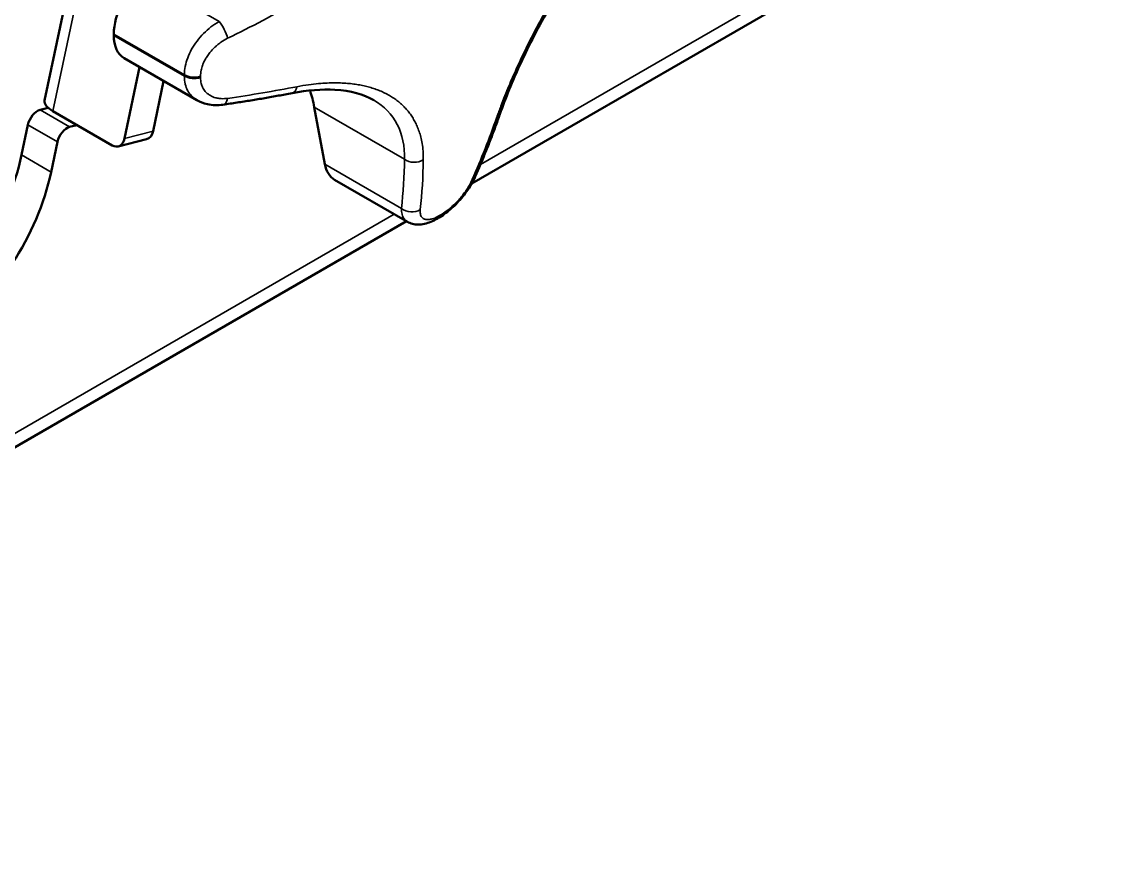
# Model space of a CAD drawing. Header units: millimetres. Extents: x 0 to 3000, y 0 to 3000.
# Drawn here: x 1045.1 to 1122.4, y 1994.4 to 2053.9 of the extents above; entities that cross this region are included whole.
import ezdxf

# ---------------------------------------------------------------- set-up
doc = ezdxf.new("R2010")
doc.units = ezdxf.units.MM
doc.layers.add('Visible (ANSI)', color=7, linetype='Continuous', lineweight=50)
doc.layers.add('Visible Narrow (ANSI)', color=7, linetype='Continuous', lineweight=35)

msp = doc.modelspace()

# ---------------------------------------------------------------- linework, layer by layer
at = {"layer": 'Visible (ANSI)'}
for p, q in [((1121.8016, 2067.9343), (1077.388, 2042.2922)), ((1046.7506, 2048.2511), (1048.6432, 2057.2108)), ((1052.4579, 2051.2882), (1057.6783, 2048.2741)), ((1052.4838, 2045.5263), (1053.5658, 2050.6485)), ((1055.2888, 2049.6537), (1054.5278, 2046.0508)), ((1047.0019, 2047.7321), (1046.4227, 2047.5835)), ((1057.6783, 2048.2742), (1057.6783, 2048.2741)), ((1066.0925, 2047.7831), (1066.8549, 2043.6874)), ((1051.5875, 2045.0386), (1047.3448, 2047.4881)), ((1045.5521, 2046.5127), (1045.0956, 2044.3515)), ((1048.544, 2046.3587), (1049.0681, 2046.4932)), ((1052.0253, 2044.966), (1054.0692, 2045.4904)), ((1047.217, 2043.1268), (1047.6734, 2045.2879)), ((1072.7743, 2039.5585), (1067.5539, 2042.5725)), ((1072.7137, 2039.5934), (994.5224, 1994.4496)), ((1072.7169, 2039.5953), (1072.7169, 2039.5953))]:
    msp.add_line(p, q, dxfattribs=at)
for centre, major_axis, ratio, start_param, end_param in [((1054.2579, 2054.489), (-1.8, -3.1177), 0.5773503, 4.11869, 5.4954494), ((1069.3899, 2063.1839), (12.5, 21.6506), 0.5773503, 2.3538204, 2.3585686), ((1054.2579, 2054.4059), (-1.8, -3.1177), 0.5773503, 5.5001249, 6.2831853), ((1055.6802, 2039.4381), (-7.5, -12.9904), 0.5773503, 2.5478936, 2.6635698), ((1048.7075, 2047.8378), (-1.9568, 0.4133), 0.4017631, 0, 0.8886358), ((1059.404, 2048.9463), (0.1426, -0.9898), 0.4927311, 6.2831017, 6.2831158), ((1046.2334, 2046.6875), (-0.5, -0.866), 0.5773503, 3.656044, 5.2268403), ((1048.3548, 2045.4627), (0.5, 0.866), 0.5773503, 0.5144513, 2.0852476), ((1051.7767, 2045.9346), (0.2485, -0.9686), 0.7108116, 5.6752338, 7.2460301), ((1053.8207, 2046.4591), (0.2485, -0.9686), 0.7108116, 0, 0.9628448), ((1036.8518, 2042.2361), (-6.05, -10.4789), 0.5773503, 0.8692478, 2.0852476), ((1038.9731, 2041.0114), (6.05, 10.4789), 0.5773503, 4.0108404, 5.2268403), ((1069.3539, 2045.6902), (-1.8, -3.1177), 0.5773503, 5.6894863, 6.2831853), ((1076.7272, 2043.1959), (0.9152, -0.4031), 0.5974573, 6.2831276, 6.2831404), ((1074.4135, 2040.6411), (0.4982, -0.867), 0.5787228, 6.2831729, 6.2831852), ((1074.4942, 2040.6878), (0.5018, -0.865), 0.5759744, 6.2831852, 6.283198)]:
    msp.add_ellipse(centre, major_axis=major_axis, ratio=ratio, start_param=start_param, end_param=end_param, dxfattribs=at)
for points, knots in [([(1088.176, 2062.4595), (1087.3014, 2061.4418), (1086.3792, 2060.2433), (1084.6231, 2057.7063), (1083.7651, 2056.3416), (1082.2142, 2053.6188), (1081.4989, 2052.2281), (1080.3073, 2049.6393), (1079.8065, 2048.4068), (1079.4103, 2047.277)], [0, 0, 0, 0, 0.4917129, 0.4917129, 0.9672154, 0.9672154, 1.4319696, 1.4319696, 1.870697, 1.870697, 1.870697, 1.870697]), ([(1059.5466, 2047.9564), (1059.8842, 2048.005), (1060.2203, 2048.055), (1060.8897, 2048.1577), (1061.223, 2048.2104), (1061.8864, 2048.3186), (1062.2167, 2048.374), (1062.8741, 2048.4876), (1063.2012, 2048.5458), (1063.8524, 2048.6648), (1064.1764, 2048.7257), (1064.4988, 2048.7879)], [2.864110781, 2.864110781, 2.864110781, 2.864110781, 2.879313185, 2.879313185, 2.89451559, 2.89451559, 2.909717994, 2.909717994, 2.924920398, 2.924920398, 2.940122802, 2.940122802, 2.940122802, 2.940122802]), ([(1070.3559, 2048.2856), (1069.6446, 2048.6963), (1068.6932, 2048.9625), (1066.6554, 2049.0825), (1065.6037, 2049.0011), (1064.4988, 2048.7879)], [0.00000109, 0.00000109, 0.00000109, 0.00000109, 0.49465021, 0.49465021, 0.90561762, 0.90561762, 0.90561762, 0.90561762]), ([(1059.5466, 2047.9564), (1059.1683, 2047.902), (1058.7851, 2047.9101), (1058.1636, 2048.0451), (1057.9087, 2048.1411), (1057.6783, 2048.2741)], [0, 0, 0, 0, 0.12382185, 0.12382185, 0.21497857, 0.21497857, 0.21497857, 0.21497857]), ([(1077.6424, 2042.7928), (1077.7701, 2043.0827), (1077.8959, 2043.3745), (1078.1435, 2043.9618), (1078.2653, 2044.2572), (1078.505, 2044.8517), (1078.6229, 2045.1507), (1078.8547, 2045.7523), (1078.9687, 2046.0548), (1079.1925, 2046.6633), (1079.3024, 2046.9693), (1079.4103, 2047.277)], [2.864110781, 2.864110781, 2.864110781, 2.864110781, 2.879313185, 2.879313185, 2.89451559, 2.89451559, 2.909717994, 2.909717994, 2.924920398, 2.924920398, 2.940122802, 2.940122802, 2.940122802, 2.940122802]), ([(1077.6424, 2042.7928), (1077.4866, 2042.4391), (1077.2715, 2042.0717), (1076.7889, 2041.4018), (1076.5229, 2041.0882), (1075.9871, 2040.5499), (1075.7139, 2040.3131), (1075.2933, 2040.0066), (1075.1445, 2039.9089), (1074.996, 2039.8227)], [0, 0, 0, 0, 0.13430702, 0.13430702, 0.25431106, 0.25431106, 0.36300213, 0.36300213, 0.42167358, 0.42167358, 0.42167358, 0.42167358]), ([(1074.9117, 2039.774), (1074.6115, 2039.6016), (1074.3097, 2039.4734), (1073.8496, 2039.3721), (1073.6914, 2039.3537), (1073.4057, 2039.3584), (1073.2776, 2039.374), (1073.022, 2039.4387), (1072.8933, 2039.4898), (1072.7744, 2039.5584)], [0, 0, 0, 0, 0.11848499, 0.11848499, 0.17903828, 0.17903828, 0.22712902, 0.22712902, 0.27721329, 0.27721329, 0.27721329, 0.27721329]), ([(1074.996, 2039.8227), (1074.9904, 2039.8195), (1074.9848, 2039.8162), (1074.9735, 2039.8097), (1074.9679, 2039.8065), (1074.9567, 2039.8), (1074.9511, 2039.7967), (1074.9398, 2039.7902), (1074.9342, 2039.787), (1074.9229, 2039.7805), (1074.9173, 2039.7773), (1074.9117, 2039.774)], [6.2808051356, 6.2808051356, 6.2808051356, 6.2808051356, 6.281757204, 6.281757204, 6.2827092724, 6.2827092724, 6.2836613408, 6.2836613408, 6.2846134091, 6.2846134091, 6.2855654775, 6.2855654775, 6.2855654775, 6.2855654775])]:
    msp.add_open_spline(points, degree=3, knots=knots, dxfattribs=at)
msp.add_open_spline([(1072.7744, 2039.5584), (1072.7744, 2039.5584), (1072.7744, 2039.5585), (1072.7743, 2039.5585)], degree=3, dxfattribs=at)
at = {"layer": 'Visible Narrow (ANSI)'}
for p, q in [((1078.0215, 2043.6725), (1122.4229, 2069.3077)), ((1053.7729, 2057.0946), (1059.2694, 2053.9212)), ((1049.2374, 2056.4479), (1047.3448, 2047.4881)), ((1051.7123, 2053.0262), (1056.7762, 2050.1027)), ((1056.7762, 2050.0055), (1051.7123, 2052.9293)), ((1072.5661, 2044.0456), (1066.0925, 2047.7831)), ((1046.4227, 2047.5835), (1048.544, 2046.3587)), ((1047.6734, 2045.2879), (1045.5521, 2046.5127)), ((1054.5278, 2046.0508), (1052.4838, 2045.5263)), ((1045.0956, 2044.3515), (1047.217, 2043.1268)), ((1066.8549, 2043.6874), (1072.3514, 2040.514)), ((995.1437, 1995.823), (1071.8351, 2040.1008)), ((1072.3528, 2040.3997), (1072.3528, 2040.3997))]:
    msp.add_line(p, q, dxfattribs=at)
for centre, major_axis, ratio, start_param, end_param in [((1021.839, 2095.0396), (76.339, 14.21), 0.6767752, 5.1042313, 5.1802433), ((1059.4041, 2053.1974), (0.441, -0.8975), 0.2811448, 0.8756, 2.3588592), ((1074.4539, 2060.2603), (12.5, 21.6506), 0.5773503, 2.3538143, 2.3585747), ((1057.4834, 2050.509), (-1, 0.0021), 0.5759744, 0.7865854, 2.040194), ((1057.4834, 2050.4157), (1, 0.0021), 0.5787228, 3.9257979, 5.1794065), ((1075.1257, 2059.8724), (-12.1559, -21.0547), 0.5773503, 5.495407, 5.5001673), ((1021.839, 2084.1151), (-76.7547, 11.7598), 0.4567734, 2.1578255, 2.2338375), ((1064.3093, 2049.7698), (0.1895, -0.9819), 0.5475531, 6.2831849, 7.1890099), ((1059.4041, 2048.9462), (0.1425, -0.9898), 0.4927311, 0, 0.9306412), ((1027.4875, 2091.7784), (25.8632, -73.2165), 0.6767752, 0.6239903, 0.7000023), ((1078.4666, 2047.6079), (0.9436, -0.3309), 0.5630678, 5.7594759, 6.2831853), ((1017.3932, 2085.8085), (47.9386, -59.8143), 0.4567734, 0.4288034, 0.5048155), ((1073.2602, 2044.602), (-0.9999, 0.0151), 0.7786198, 0.8152988, 2.2985579), ((1018.0266, 2086.3162), (-48.5616, 60.5916), 0.4567734, 3.5703961, 3.6464081), ((1076.7272, 2043.1959), (0.9151, -0.4031), 0.5974573, 5.8045567, 6.2831725), ((1073.0456, 2041.0703), (0.994, -0.1091), 0.8090437, 4.0317296, 5.5149888), ((1074.4135, 2040.6411), (0.4982, -0.8671), 0.5787228, 0, 0.4694033), ((1074.4943, 2040.6877), (0.5018, -0.865), 0.5759744, 0.0000128, 0.4670232), ((1075.1257, 2059.8724), (12.1559, 21.0547), 0.5773503, 3.9246106, 3.929371)]:
    msp.add_ellipse(centre, major_axis=major_axis, ratio=ratio, start_param=start_param, end_param=end_param, dxfattribs=at)
for points, knots in [([(1088.2578, 2062.7605), (1088.0665, 2062.5378), (1087.8837, 2062.3195), (1087.7102, 2062.1081), (1087.5367, 2061.8967), (1087.3726, 2061.6922), (1087.2158, 2061.4934), (1087.0591, 2061.2946), (1086.9097, 2061.1016), (1086.766, 2060.913), (1086.6223, 2060.7243), (1086.4842, 2060.5401), (1086.3503, 2060.3587), (1086.2164, 2060.1774), (1086.0866, 2059.9989), (1085.9599, 2059.8223), (1085.8333, 2059.6458), (1085.7097, 2059.4711), (1085.5884, 2059.2974), (1085.4672, 2059.1237), (1085.3482, 2058.951), (1085.2308, 2058.7785), (1085.1134, 2058.606), (1084.9976, 2058.4336), (1084.8829, 2058.2607), (1084.7682, 2058.0878), (1084.6546, 2057.9143), (1084.5416, 2057.7397), (1084.4287, 2057.5651), (1084.3164, 2057.3894), (1084.2045, 2057.2122), (1084.0927, 2057.035), (1083.9813, 2056.8562), (1083.8703, 2056.6759), (1083.7593, 2056.4955), (1083.6487, 2056.3136), (1083.5388, 2056.1304), (1083.4288, 2055.9472), (1083.3195, 2055.7626), (1083.2111, 2055.5773), (1083.1026, 2055.392), (1082.9952, 2055.2058), (1082.8889, 2055.0194), (1082.7827, 2054.8329), (1082.6776, 2054.6462), (1082.574, 2054.4595), (1082.4704, 2054.2728), (1082.3682, 2054.0862), (1082.2675, 2053.8999), (1082.1668, 2053.7137), (1082.0677, 2053.5278), (1081.9701, 2053.3422), (1081.8725, 2053.1567), (1081.7764, 2052.9716), (1081.6817, 2052.7864), (1081.5869, 2052.6012), (1081.4934, 2052.4159), (1081.401, 2052.23), (1081.3085, 2052.0441), (1081.2171, 2051.8576), (1081.1263, 2051.6696), (1081.0356, 2051.4817), (1080.9456, 2051.2925), (1080.8559, 2051.1007), (1080.7661, 2050.9089), (1080.6767, 2050.7147), (1080.5872, 2050.5169), (1080.4977, 2050.3191), (1080.4081, 2050.1177), (1080.318, 2049.9112), (1080.228, 2049.7046), (1080.1374, 2049.493), (1080.0459, 2049.2743), (1079.9544, 2049.0556), (1079.862, 2048.8298), (1079.7682, 2048.5947), (1079.6744, 2048.3596), (1079.5793, 2048.1152), (1079.4828, 2047.8587), (1079.3862, 2047.6023), (1079.2882, 2047.3338), (1079.1906, 2047.0556)], [0, 0, 0, 0, 0.037037, 0.037037, 0.037037, 0.0740741, 0.0740741, 0.0740741, 0.1111111, 0.1111111, 0.1111111, 0.1481481, 0.1481481, 0.1481481, 0.1851852, 0.1851852, 0.1851852, 0.2222222, 0.2222222, 0.2222222, 0.2592593, 0.2592593, 0.2592593, 0.2962963, 0.2962963, 0.2962963, 0.3333333, 0.3333333, 0.3333333, 0.3703704, 0.3703704, 0.3703704, 0.4074074, 0.4074074, 0.4074074, 0.4444444, 0.4444444, 0.4444444, 0.4814815, 0.4814815, 0.4814815, 0.5185185, 0.5185185, 0.5185185, 0.5555556, 0.5555556, 0.5555556, 0.5925926, 0.5925926, 0.5925926, 0.6296296, 0.6296296, 0.6296296, 0.6666667, 0.6666667, 0.6666667, 0.7037037, 0.7037037, 0.7037037, 0.7407407, 0.7407407, 0.7407407, 0.7777778, 0.7777778, 0.7777778, 0.8148148, 0.8148148, 0.8148148, 0.8518519, 0.8518519, 0.8518519, 0.8888889, 0.8888889, 0.8888889, 0.9259259, 0.9259259, 0.9259259, 0.962963, 0.962963, 0.962963, 1, 1, 1, 1]), ([(1056.7762, 2050.1027), (1056.7767, 2050.2987), (1056.7978, 2050.5011), (1056.8376, 2050.7038), (1056.8775, 2050.9064), (1056.9355, 2051.1091), (1057.0124, 2051.3141), (1057.0892, 2051.5191), (1057.1851, 2051.7265), (1057.298, 2051.9296), (1057.4108, 2052.1327), (1057.5404, 2052.3315), (1057.6843, 2052.5222), (1057.8282, 2052.713), (1057.9867, 2052.8957), (1058.154, 2053.0647), (1058.3214, 2053.2337), (1058.4974, 2053.3894), (1058.6838, 2053.5329), (1058.8702, 2053.6763), (1059.0671, 2053.8073), (1059.2694, 2053.9212)], [0, 0, 0, 0, 0.1428571, 0.1428571, 0.1428571, 0.2857143, 0.2857143, 0.2857143, 0.4285714, 0.4285714, 0.4285714, 0.5714286, 0.5714286, 0.5714286, 0.7142857, 0.7142857, 0.7142857, 0.8571429, 0.8571429, 0.8571429, 1, 1, 1, 1]), ([(1057.9346, 2049.9944), (1057.9349, 2050.1341), (1057.9505, 2050.2789), (1057.9811, 2050.4256), (1058.0052, 2050.5414), (1058.0386, 2050.6584), (1058.0809, 2050.7751), (1058.0904, 2050.8014), (1058.1004, 2050.8276), (1058.1108, 2050.8539), (1058.1683, 2050.9989), (1058.2393, 2051.143), (1058.3222, 2051.2835), (1058.3751, 2051.3732), (1058.4329, 2051.4614), (1058.4951, 2051.5476), (1058.531, 2051.5972), (1058.5683, 2051.6462), (1058.607, 2051.6944), (1058.7167, 2051.8311), (1058.8374, 2051.9613), (1058.9666, 2052.0825), (1059.0167, 2052.1296), (1059.0681, 2052.1753), (1059.1206, 2052.2195), (1059.2096, 2052.2946), (1059.3019, 2052.3655), (1059.3966, 2052.4316), (1059.5524, 2052.5404), (1059.715, 2052.6365), (1059.8803, 2052.7177)], [0, 0, 0, 0, 0.1396578, 0.1396578, 0.1396578, 0.25, 0.25, 0.25, 0.2748686, 0.2748686, 0.2748686, 0.412244, 0.412244, 0.412244, 0.5, 0.5, 0.5, 0.5506311, 0.5506311, 0.5506311, 0.6942739, 0.6942739, 0.6942739, 0.75, 0.75, 0.75, 0.8445206, 0.8445206, 0.8445206, 1, 1, 1, 1]), ([(1056.7762, 2050.0055), (1056.7767, 2049.8072), (1056.7984, 2049.6209), (1056.8377, 2049.4508), (1056.8397, 2049.4419), (1056.8418, 2049.4331), (1056.844, 2049.4242), (1056.8829, 2049.2647), (1056.9371, 2049.1192), (1057.0061, 2048.9847), (1057.0104, 2048.9762), (1057.0148, 2048.9678), (1057.0192, 2048.9595), (1057.0895, 2048.8273), (1057.1744, 2048.7056), (1057.2785, 2048.593), (1057.2832, 2048.5879), (1057.2879, 2048.5829), (1057.2927, 2048.5779), (1057.4005, 2048.4641), (1057.529, 2048.3611), (1057.6727, 2048.2774), (1057.6746, 2048.2763), (1057.6765, 2048.2752), (1057.6783, 2048.2742)], [0, 0, 0, 0, 0.14285714, 0.14285714, 0.14285714, 0.15034715, 0.15034715, 0.15034715, 0.28571429, 0.28571429, 0.28571429, 0.29421426, 0.29421426, 0.29421426, 0.42857143, 0.42857143, 0.42857143, 0.43460894, 0.43460894, 0.43460894, 0.57142857, 0.57142857, 0.57142857, 0.57319213, 0.57319213, 0.57319213, 0.57319213]), ([(1059.8803, 2048.4113), (1059.7249, 2048.3889), (1059.5719, 2048.3813), (1059.4247, 2048.3887), (1059.3202, 2048.3939), (1059.2185, 2048.4068), (1059.1207, 2048.4272), (1059.0837, 2048.4349), (1059.0472, 2048.4437), (1059.0113, 2048.4536), (1058.8779, 2048.4903), (1058.753, 2048.5419), (1058.6391, 2048.6075), (1058.5889, 2048.6365), (1058.5409, 2048.6682), (1058.4952, 2048.7025), (1058.439, 2048.7447), (1058.3863, 2048.7909), (1058.3376, 2048.8409), (1058.2545, 2048.9261), (1058.1829, 2049.0222), (1058.1242, 2049.1277), (1058.1089, 2049.1553), (1058.0945, 2049.1835), (1058.0809, 2049.2123), (1058.0423, 2049.2945), (1058.011, 2049.3816), (1057.9875, 2049.4727), (1057.9528, 2049.6074), (1057.935, 2049.7511), (1057.9346, 2049.8999)], [0.00000001, 0.00000001, 0.00000001, 0.00000001, 0.14618123, 0.14618123, 0.14618123, 0.25, 0.25, 0.25, 0.28933425, 0.28933425, 0.28933425, 0.43552187, 0.43552187, 0.43552187, 0.5, 0.5, 0.5, 0.57932291, 0.57932291, 0.57932291, 0.71464924, 0.71464924, 0.71464924, 0.75, 0.75, 0.75, 0.85090309, 0.85090309, 0.85090309, 1, 1, 1, 1]), ([(1073.9165, 2044.0106), (1073.9199, 2044.2328), (1073.9129, 2044.4394), (1073.8985, 2044.6313), (1073.8841, 2044.8232), (1073.8623, 2045.0003), (1073.8351, 2045.166), (1073.8079, 2045.3317), (1073.7754, 2045.4859), (1073.7387, 2045.6313), (1073.7021, 2045.7766), (1073.6613, 2045.913), (1073.6171, 2046.0425), (1073.5728, 2046.1721), (1073.5251, 2046.2947), (1073.4743, 2046.4118), (1073.4235, 2046.5289), (1073.3697, 2046.6404), (1073.3128, 2046.7475), (1073.256, 2046.8547), (1073.1961, 2046.9574), (1073.1332, 2047.0565), (1073.0703, 2047.1557), (1073.0043, 2047.2512), (1072.9351, 2047.3438), (1072.8658, 2047.4364), (1072.7933, 2047.5259), (1072.7175, 2047.6127), (1072.6417, 2047.6994), (1072.5625, 2047.7833), (1072.4799, 2047.8646), (1072.3972, 2047.9458), (1072.3111, 2048.0245), (1072.2214, 2048.1005), (1072.1317, 2048.1764), (1072.0385, 2048.2497), (1071.9417, 2048.3202), (1071.8448, 2048.3908), (1071.7444, 2048.4586), (1071.6405, 2048.5235), (1071.5367, 2048.5884), (1071.4294, 2048.6504), (1071.3191, 2048.7092), (1071.2088, 2048.768), (1071.0955, 2048.8237), (1070.9793, 2048.8761), (1070.8631, 2048.9286), (1070.7442, 2048.9778), (1070.6228, 2049.0238), (1070.5013, 2049.0697), (1070.3775, 2049.1124), (1070.251, 2049.1519), (1070.1245, 2049.1914), (1069.9954, 2049.2278), (1069.8635, 2049.261), (1069.7316, 2049.2943), (1069.597, 2049.3244), (1069.459, 2049.3516), (1069.3211, 2049.3787), (1069.1798, 2049.4028), (1069.0346, 2049.4238), (1068.8894, 2049.4448), (1068.7402, 2049.4628), (1068.5861, 2049.4775), (1068.4319, 2049.4922), (1068.2728, 2049.5036), (1068.1072, 2049.5116), (1067.9417, 2049.5195), (1067.7696, 2049.5239), (1067.5894, 2049.5241), (1067.4091, 2049.5243), (1067.2206, 2049.5204), (1067.0217, 2049.5114), (1066.8228, 2049.5024), (1066.6134, 2049.4883), (1066.3901, 2049.4677), (1066.1668, 2049.4471), (1065.9297, 2049.4199), (1065.6737, 2049.3837), (1065.4178, 2049.3475), (1065.143, 2049.3022), (1064.8493, 2049.2456)], [0, 0, 0, 0, 0.037037, 0.037037, 0.037037, 0.0740741, 0.0740741, 0.0740741, 0.1111111, 0.1111111, 0.1111111, 0.1481481, 0.1481481, 0.1481481, 0.1851852, 0.1851852, 0.1851852, 0.2222222, 0.2222222, 0.2222222, 0.2592593, 0.2592593, 0.2592593, 0.2962963, 0.2962963, 0.2962963, 0.3333333, 0.3333333, 0.3333333, 0.3703704, 0.3703704, 0.3703704, 0.4074074, 0.4074074, 0.4074074, 0.4444444, 0.4444444, 0.4444444, 0.4814815, 0.4814815, 0.4814815, 0.5185185, 0.5185185, 0.5185185, 0.5555556, 0.5555556, 0.5555556, 0.5925926, 0.5925926, 0.5925926, 0.6296296, 0.6296296, 0.6296296, 0.6666667, 0.6666667, 0.6666667, 0.7037037, 0.7037037, 0.7037037, 0.7407407, 0.7407407, 0.7407407, 0.7777778, 0.7777778, 0.7777778, 0.8148148, 0.8148148, 0.8148148, 0.8518519, 0.8518519, 0.8518519, 0.8888889, 0.8888889, 0.8888889, 0.9259259, 0.9259259, 0.9259259, 0.962963, 0.962963, 0.962963, 1, 1, 1, 1]), ([(1070.3559, 2048.2856), (1071.1034, 2047.854), (1071.6765, 2047.2622), (1072.0492, 2046.5423), (1072.4219, 2045.8224), (1072.5943, 2044.9749), (1072.5661, 2044.0456)], [0.5000225, 0.5000225, 0.5000225, 0.5000225, 0.75, 0.75, 0.75, 1, 1, 1, 1]), ([(1077.4286, 2042.5863), (1077.3702, 2042.4538), (1077.3004, 2042.3163), (1077.2204, 2042.1767), (1077.1636, 2042.0775), (1077.1016, 2041.9773), (1077.0351, 2041.8768), (1077.0098, 2041.8387), (1076.984, 2041.8006), (1076.9575, 2041.7626), (1076.859, 2041.6211), (1076.7519, 2041.48), (1076.6381, 2041.3422), (1076.5879, 2041.2814), (1076.5364, 2041.2212), (1076.4839, 2041.1619), (1076.4192, 2041.0889), (1076.3529, 2041.0173), (1076.2852, 2040.9474), (1076.1699, 2040.8281), (1076.0508, 2040.7139), (1075.9301, 2040.607), (1075.8986, 2040.5791), (1075.8669, 2040.5516), (1075.8352, 2040.5247), (1075.7447, 2040.448), (1075.6537, 2040.3755), (1075.563, 2040.3082), (1075.4289, 2040.2087), (1075.2957, 2040.1204), (1075.1666, 2040.0455)], [0.00000001, 0.00000001, 0.00000001, 0.00000001, 0.14618123, 0.14618123, 0.14618123, 0.25, 0.25, 0.25, 0.28933425, 0.28933425, 0.28933425, 0.43552187, 0.43552187, 0.43552187, 0.5, 0.5, 0.5, 0.57932291, 0.57932291, 0.57932291, 0.71464924, 0.71464924, 0.71464924, 0.75, 0.75, 0.75, 0.85090309, 0.85090309, 0.85090309, 1, 1, 1, 1]), ([(1072.7743, 2039.5585), (1072.773, 2039.5592), (1072.7717, 2039.56), (1072.7704, 2039.5607), (1072.6876, 2039.6093), (1072.6159, 2039.6729), (1072.557, 2039.7496), (1072.5496, 2039.7593), (1072.5425, 2039.7691), (1072.5355, 2039.7791), (1072.4766, 2039.8635), (1072.4319, 2039.9619), (1072.4009, 2040.0749), (1072.3988, 2040.0824), (1072.3969, 2040.0898), (1072.395, 2040.0974), (1072.3639, 2040.22), (1072.3489, 2040.3598), (1072.3514, 2040.514)], [0.56943874, 0.56943874, 0.56943874, 0.56943874, 0.57142857, 0.57142857, 0.57142857, 0.69839126, 0.69839126, 0.69839126, 0.71428571, 0.71428571, 0.71428571, 0.84834807, 0.84834807, 0.84834807, 0.85714286, 0.85714286, 0.85714286, 1, 1, 1, 1]), ([(1075.0848, 2039.9982), (1074.9639, 2039.9288), (1074.8463, 2039.8709), (1074.7346, 2039.8258), (1074.6463, 2039.7902), (1074.5618, 2039.7627), (1074.4818, 2039.7433), (1074.4638, 2039.739), (1074.446, 2039.735), (1074.4285, 2039.7315), (1074.3316, 2039.7121), (1074.2423, 2039.7055), (1074.1622, 2039.7118), (1074.1109, 2039.7158), (1074.0634, 2039.725), (1074.0199, 2039.7393), (1073.9948, 2039.7475), (1073.971, 2039.7575), (1073.9487, 2039.7691), (1073.8851, 2039.802), (1073.8328, 2039.8483), (1073.7924, 2039.9068), (1073.7767, 2039.9296), (1073.7628, 2039.9541), (1073.7507, 2039.9805), (1073.7302, 2040.0252), (1073.715, 2040.0749), (1073.7051, 2040.1293), (1073.6887, 2040.2188), (1073.6868, 2040.3209), (1073.6991, 2040.433)], [0, 0, 0, 0, 0.1396578, 0.1396578, 0.1396578, 0.25, 0.25, 0.25, 0.2748686, 0.2748686, 0.2748686, 0.4122439, 0.4122439, 0.4122439, 0.5, 0.5, 0.5, 0.5506311, 0.5506311, 0.5506311, 0.6942739, 0.6942739, 0.6942739, 0.75, 0.75, 0.75, 0.8445206, 0.8445206, 0.8445206, 1, 1, 1, 1])]:
    msp.add_open_spline(points, degree=3, knots=knots, dxfattribs=at)

doc.saveas('drawing.dxf')
